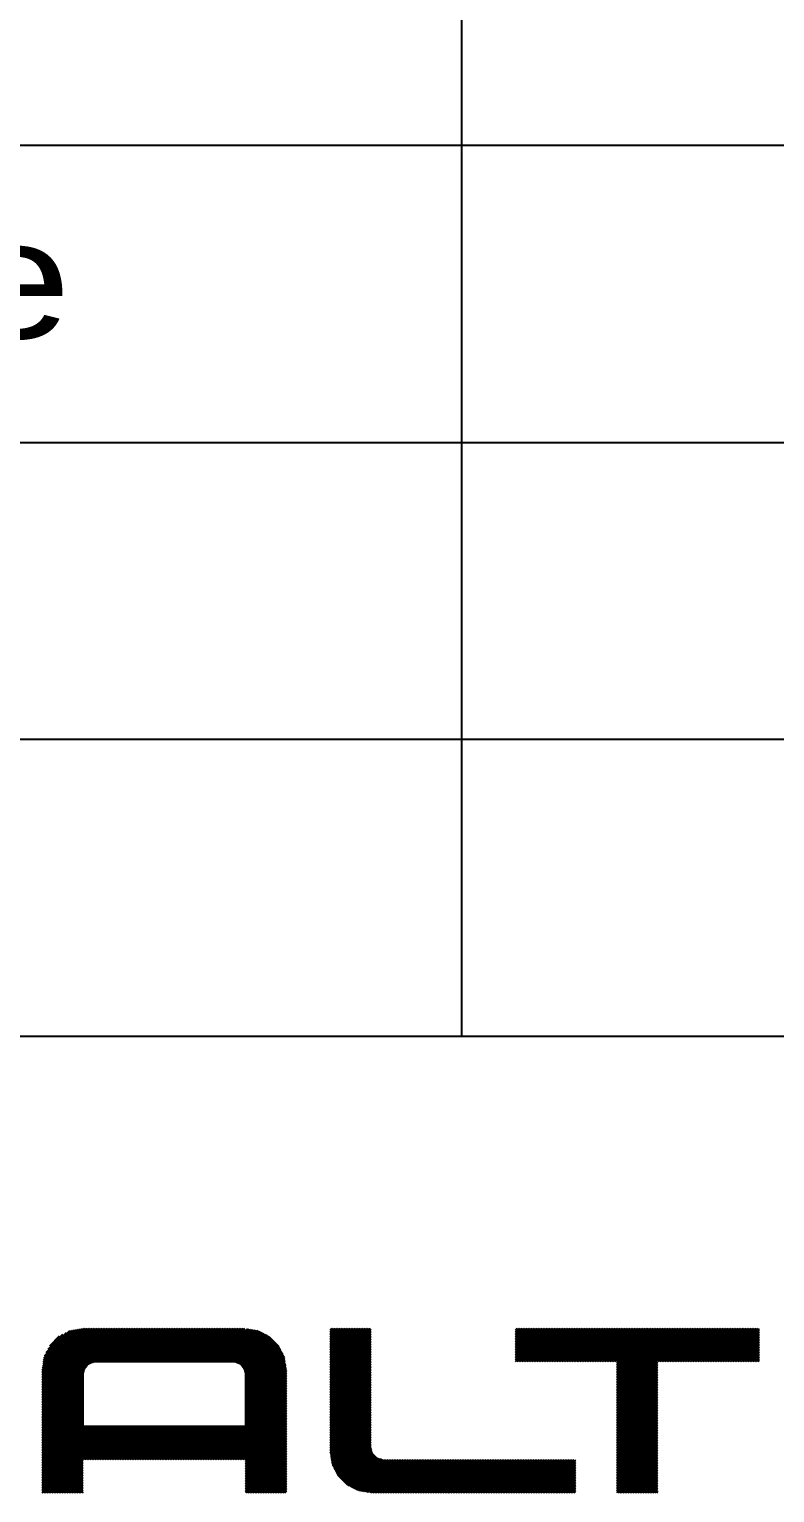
# Model space of a CAD drawing. Header units: millimetres. Extents: x -64 to 12559, y -1885 to 462.
# Drawn here: x 487.72 to 500.28, y -1857.68 to -1833.04 of the extents above; entities that cross this region are included whole.
import ezdxf
from ezdxf.enums import TextEntityAlignment as Align

# ---------------------------------------------------------------- set-up
doc = ezdxf.new("R2010")
doc.units = ezdxf.units.MM
doc.header["$LTSCALE"] = 2
doc.layers.add('FRAME51', color=7, linetype='Continuous')
doc.styles.add('Arial', font='arial.ttf')
doc.styles.add('S07', font='simplex.shx', dxfattribs={"width": 0.7})

# ---------------------------------------------------------------- blocks, each defined once
blk = doc.blocks.new('A$C179A4FDD')
at = {"layer": 'FRAME51', "linetype": 'Continuous'}
for p, q in [((8.107, 4.177), (9.48, 5.548)), ((8.107, 4.205), (9.452, 5.548)), ((8.107, 4.233), (9.424, 5.548)), ((8.107, 4.261), (9.396, 5.548)), ((8.107, 4.289), (9.368, 5.548)), ((8.107, 4.317), (9.34, 5.548)), ((8.107, 4.345), (9.312, 5.548)), ((8.107, 4.373), (9.284, 5.548)), ((8.107, 4.401), (9.256, 5.548)), ((8.107, 4.429), (9.228, 5.548)), ((8.107, 4.457), (9.2, 5.548)), ((8.107, 4.485), (9.172, 5.548)), ((8.107, 4.513), (9.144, 5.548)), ((8.107, 4.541), (9.116, 5.548)), ((8.107, 4.569), (9.088, 5.548)), ((8.107, 4.596), (9.06, 5.548)), ((8.107, 4.624), (9.032, 5.548)), ((8.107, 4.652), (9.004, 5.548)), ((8.107, 4.68), (8.976, 5.548)), ((8.107, 4.708), (8.948, 5.548)), ((8.107, 4.736), (8.92, 5.548)), ((8.107, 4.764), (8.892, 5.548)), ((8.107, 4.792), (8.864, 5.548)), ((8.107, 4.82), (8.836, 5.548)), ((8.107, 4.848), (8.808, 5.548)), ((8.111, 4.88), (8.777, 5.544)), ((8.117, 4.913), (8.743, 5.539)), ((8.122, 4.946), (8.71, 5.534)), ((8.127, 4.98), (8.677, 5.528)), ((8.133, 5.013), (8.643, 5.523)), ((8.138, 5.046), (8.61, 5.518)), ((8.146, 5.083), (8.574, 5.51)), ((8.176, 5.14), (8.516, 5.48)), ((8.206, 5.198), (8.458, 5.45)), ((8.923, 4.964), (9.507, 5.548)), ((8.962, 4.975), (9.535, 5.548)), ((9, 4.985), (9.563, 5.548)), ((9.034, 4.991), (9.591, 5.548)), ((9.062, 4.991), (9.619, 5.548)), ((9.09, 4.991), (9.647, 5.548)), ((9.118, 4.991), (9.675, 5.548)), ((9.146, 4.991), (9.703, 5.548)), ((9.174, 4.991), (9.731, 5.548)), ((9.202, 4.991), (9.759, 5.548)), ((9.23, 4.991), (9.787, 5.548)), ((9.257, 4.991), (9.815, 5.548)), ((9.285, 4.991), (9.843, 5.548)), ((9.313, 4.991), (9.871, 5.548)), ((9.341, 4.991), (9.899, 5.548)), ((9.369, 4.991), (9.927, 5.548)), ((9.397, 4.991), (9.955, 5.548)), ((9.425, 4.991), (9.983, 5.548)), ((9.453, 4.991), (10.011, 5.548)), ((9.481, 4.991), (10.039, 5.548)), ((9.509, 4.991), (10.067, 5.548)), ((9.537, 4.991), (10.095, 5.548)), ((9.565, 4.991), (10.123, 5.548)), ((9.593, 4.991), (10.151, 5.548)), ((9.621, 4.991), (10.179, 5.548)), ((9.649, 4.991), (10.207, 5.548)), ((9.677, 4.991), (10.235, 5.548)), ((9.705, 4.991), (10.263, 5.548)), ((9.733, 4.991), (10.291, 5.548)), ((9.761, 4.991), (10.319, 5.548)), ((9.789, 4.991), (10.347, 5.548)), ((9.817, 4.991), (10.375, 5.548)), ((9.845, 4.991), (10.403, 5.548)), ((9.873, 4.991), (10.431, 5.548)), ((9.901, 4.991), (10.459, 5.548)), ((9.929, 4.991), (10.486, 5.548)), ((9.957, 4.991), (10.514, 5.548)), ((9.985, 4.991), (10.542, 5.548)), ((10.013, 4.991), (10.57, 5.548)), ((10.041, 4.991), (10.598, 5.548)), ((10.069, 4.991), (10.626, 5.548)), ((10.097, 4.991), (10.654, 5.548)), ((10.125, 4.991), (10.682, 5.548)), ((10.153, 4.991), (10.71, 5.548)), ((10.181, 4.991), (10.738, 5.548)), ((10.209, 4.991), (10.766, 5.548)), ((10.237, 4.991), (10.794, 5.548)), ((10.264, 4.991), (10.822, 5.548)), ((10.292, 4.991), (10.85, 5.548)), ((10.32, 4.991), (10.878, 5.548)), ((10.348, 4.991), (10.906, 5.548)), ((10.376, 4.991), (10.934, 5.548)), ((10.404, 4.991), (10.962, 5.548)), ((10.432, 4.991), (10.99, 5.548)), ((10.46, 4.991), (11.018, 5.548)), ((10.488, 4.991), (11.046, 5.548)), ((10.516, 4.991), (11.074, 5.548)), ((10.544, 4.991), (11.102, 5.548)), ((10.572, 4.991), (11.13, 5.548)), ((10.6, 4.991), (11.158, 5.548)), ((10.628, 4.991), (11.186, 5.548)), ((10.656, 4.991), (11.214, 5.548)), ((10.684, 4.991), (11.242, 5.548)), ((10.712, 4.991), (11.27, 5.548)), ((10.74, 4.991), (11.298, 5.548)), ((10.768, 4.991), (11.326, 5.548)), ((10.796, 4.991), (11.354, 5.548)), ((10.824, 4.991), (11.382, 5.548)), ((10.852, 4.991), (11.41, 5.548)), ((10.88, 4.991), (11.438, 5.548)), ((10.908, 4.991), (11.466, 5.548)), ((10.936, 4.991), (11.493, 5.548)), ((10.964, 4.991), (11.521, 5.548)), ((10.992, 4.991), (11.532, 5.53)), ((11.02, 4.991), (11.532, 5.503)), ((11.048, 4.991), (11.532, 5.475)), ((11.076, 4.991), (11.532, 5.447)), ((11.532, 5.503), (11.571, 5.542)), ((11.532, 5.475), (11.595, 5.538)), ((11.532, 5.447), (11.619, 5.534)), ((11.532, 5.419), (11.643, 5.53)), ((11.532, 5.391), (11.668, 5.526)), ((11.532, 5.363), (11.692, 5.522)), ((11.532, 5.335), (11.716, 5.519)), ((11.532, 5.307), (11.74, 5.515)), ((11.532, 5.279), (11.761, 5.508)), ((11.532, 5.251), (11.779, 5.498)), ((11.532, 5.223), (11.798, 5.489)), ((11.532, 5.195), (11.816, 5.479)), ((11.532, 5.167), (11.835, 5.47)), ((11.532, 5.139), (11.853, 5.46)), ((11.532, 5.111), (11.872, 5.451)), ((11.532, 5.083), (11.89, 5.441)), ((11.532, 5.055), (11.909, 5.432)), ((11.532, 5.027), (11.927, 5.422)), ((12.955, 4.876), (13.628, 5.548)), ((12.955, 4.904), (13.6, 5.548)), ((12.955, 4.932), (13.572, 5.548)), ((12.955, 4.96), (13.544, 5.548)), ((12.955, 4.988), (13.516, 5.548)), ((12.955, 5.016), (13.488, 5.548)), ((12.955, 5.044), (13.46, 5.548)), ((12.955, 5.072), (13.432, 5.548)), ((12.955, 5.099), (13.404, 5.548)), ((12.955, 5.127), (13.376, 5.548)), ((12.955, 5.155), (13.348, 5.548)), ((12.955, 5.183), (13.32, 5.548)), ((12.955, 5.211), (13.292, 5.548)), ((12.955, 5.239), (13.264, 5.548)), ((12.955, 5.267), (13.236, 5.548)), ((12.955, 5.295), (13.208, 5.548)), ((12.955, 5.323), (13.181, 5.548)), ((12.955, 5.351), (13.153, 5.548)), ((12.955, 5.379), (13.125, 5.548)), ((12.955, 5.407), (13.097, 5.548)), ((12.955, 5.435), (13.069, 5.548)), ((12.955, 5.463), (13.041, 5.548)), ((12.955, 5.491), (13.013, 5.548)), ((12.955, 5.519), (12.985, 5.548)), ((12.955, 4.848), (13.647, 5.539)), ((12.955, 4.82), (13.647, 5.511)), ((12.955, 4.792), (13.647, 5.483)), ((12.955, 4.764), (13.647, 5.455)), ((12.955, 4.736), (13.647, 5.427)), ((16.075, 5.016), (16.608, 5.548)), ((16.075, 5.044), (16.58, 5.548)), ((16.075, 5.072), (16.552, 5.548)), ((16.075, 5.099), (16.524, 5.548)), ((16.075, 5.127), (16.496, 5.548)), ((16.075, 5.155), (16.468, 5.548)), ((16.075, 5.183), (16.44, 5.548)), ((16.075, 5.211), (16.412, 5.548)), ((16.075, 5.239), (16.384, 5.548)), ((16.075, 5.267), (16.356, 5.548)), ((16.075, 5.295), (16.328, 5.548)), ((16.075, 5.323), (16.3, 5.548)), ((16.075, 5.351), (16.272, 5.548)), ((16.075, 5.379), (16.244, 5.548)), ((16.075, 5.407), (16.216, 5.548)), ((16.075, 5.435), (16.188, 5.548)), ((16.075, 5.463), (16.16, 5.548)), ((16.075, 5.491), (16.132, 5.548)), ((16.075, 5.519), (16.104, 5.548)), ((16.078, 4.991), (16.635, 5.548)), ((16.106, 4.991), (16.663, 5.548)), ((16.134, 4.991), (16.691, 5.548)), ((16.162, 4.991), (16.719, 5.548)), ((16.19, 4.991), (16.747, 5.548)), ((16.218, 4.991), (16.775, 5.548)), ((16.246, 4.991), (16.803, 5.548)), ((16.274, 4.991), (16.831, 5.548)), ((16.302, 4.991), (16.859, 5.548)), ((16.33, 4.991), (16.887, 5.548)), ((16.358, 4.991), (16.915, 5.548)), ((16.386, 4.991), (16.943, 5.548)), ((16.413, 4.991), (16.971, 5.548)), ((16.441, 4.991), (16.999, 5.548)), ((16.469, 4.991), (17.027, 5.548)), ((16.497, 4.991), (17.055, 5.548)), ((16.525, 4.991), (17.083, 5.548)), ((16.553, 4.991), (17.111, 5.548)), ((16.581, 4.991), (17.139, 5.548)), ((16.609, 4.991), (17.167, 5.548)), ((16.637, 4.991), (17.195, 5.548)), ((16.665, 4.991), (17.223, 5.548)), ((16.693, 4.991), (17.251, 5.548)), ((16.721, 4.991), (17.279, 5.548)), ((16.749, 4.991), (17.307, 5.548)), ((16.777, 4.991), (17.335, 5.548)), ((16.805, 4.991), (17.363, 5.548)), ((16.833, 4.991), (17.391, 5.548)), ((16.861, 4.991), (17.419, 5.548)), ((16.889, 4.991), (17.447, 5.548)), ((16.917, 4.991), (17.475, 5.548)), ((16.945, 4.991), (17.503, 5.548)), ((16.973, 4.991), (17.531, 5.548)), ((17.001, 4.991), (17.559, 5.548)), ((17.029, 4.991), (17.587, 5.548)), ((17.057, 4.991), (17.615, 5.548)), ((17.085, 4.991), (17.642, 5.548)), ((17.113, 4.991), (17.67, 5.548)), ((17.141, 4.991), (17.698, 5.548)), ((17.169, 4.991), (17.726, 5.548)), ((17.197, 4.991), (17.754, 5.548)), ((17.225, 4.991), (17.782, 5.548)), ((17.253, 4.991), (17.81, 5.548)), ((17.281, 4.991), (17.838, 5.548)), ((17.309, 4.991), (17.866, 5.548)), ((17.337, 4.991), (17.894, 5.548)), ((17.365, 4.991), (17.922, 5.548)), ((17.392, 4.991), (17.95, 5.548)), ((17.42, 4.991), (17.978, 5.548)), ((17.448, 4.991), (18.006, 5.548)), ((17.476, 4.991), (18.034, 5.548)), ((17.504, 4.991), (18.062, 5.548)), ((17.532, 4.991), (18.09, 5.548)), ((17.56, 4.991), (18.118, 5.548)), ((17.588, 4.991), (18.146, 5.548)), ((17.616, 4.991), (18.174, 5.548)), ((17.644, 4.991), (18.202, 5.548)), ((17.672, 4.991), (18.23, 5.548)), ((17.7, 4.991), (18.258, 5.548)), ((17.728, 4.991), (18.286, 5.548)), ((17.756, 4.991), (18.314, 5.548)), ((17.783, 4.319), (19.013, 5.548)), ((17.783, 4.347), (18.985, 5.548)), ((17.783, 4.375), (18.957, 5.548)), ((17.783, 4.403), (18.929, 5.548)), ((17.783, 4.431), (18.901, 5.548)), ((17.783, 4.459), (18.873, 5.548)), ((17.783, 4.487), (18.845, 5.548)), ((17.783, 4.514), (18.817, 5.548)), ((17.783, 4.542), (18.789, 5.548)), ((17.783, 4.57), (18.761, 5.548)), ((17.783, 4.598), (18.733, 5.548)), ((17.783, 4.626), (18.705, 5.548)), ((17.783, 4.654), (18.677, 5.548)), ((17.783, 4.682), (18.649, 5.548)), ((17.783, 4.71), (18.621, 5.548)), ((17.783, 4.738), (18.594, 5.548)), ((17.783, 4.766), (18.566, 5.548)), ((17.783, 4.794), (18.538, 5.548)), ((17.783, 4.822), (18.51, 5.548)), ((17.783, 4.85), (18.482, 5.548)), ((17.783, 4.878), (18.454, 5.548)), ((17.783, 4.906), (18.426, 5.548)), ((17.783, 4.934), (18.398, 5.548)), ((17.783, 4.962), (18.37, 5.548)), ((17.783, 4.99), (18.342, 5.548)), ((18.483, 4.991), (19.041, 5.548)), ((18.511, 4.991), (19.069, 5.548)), ((18.539, 4.991), (19.097, 5.548)), ((18.567, 4.991), (19.125, 5.548)), ((18.595, 4.991), (19.153, 5.548)), ((18.623, 4.991), (19.181, 5.548)), ((18.651, 4.991), (19.209, 5.548)), ((18.679, 4.991), (19.237, 5.548)), ((18.707, 4.991), (19.265, 5.548)), ((18.735, 4.991), (19.293, 5.548)), ((18.763, 4.991), (19.321, 5.548)), ((18.791, 4.991), (19.349, 5.548)), ((18.819, 4.991), (19.377, 5.548)), ((18.847, 4.991), (19.405, 5.548)), ((18.875, 4.991), (19.433, 5.548)), ((18.903, 4.991), (19.461, 5.548)), ((18.931, 4.991), (19.489, 5.548)), ((18.959, 4.991), (19.517, 5.548)), ((18.987, 4.991), (19.545, 5.548)), ((19.015, 4.991), (19.573, 5.548)), ((19.043, 4.991), (19.601, 5.548)), ((19.071, 4.991), (19.628, 5.548)), ((19.099, 4.991), (19.656, 5.548)), ((19.127, 4.991), (19.684, 5.548)), ((19.155, 4.991), (19.712, 5.548)), ((19.183, 4.991), (19.74, 5.548)), ((19.211, 4.991), (19.768, 5.548)), ((19.239, 4.991), (19.796, 5.548)), ((19.267, 4.991), (19.824, 5.548)), ((19.295, 4.991), (19.852, 5.548)), ((19.323, 4.991), (19.88, 5.548)), ((19.351, 4.991), (19.908, 5.548)), ((19.379, 4.991), (19.936, 5.548)), ((19.406, 4.991), (19.964, 5.548)), ((19.434, 4.991), (19.992, 5.548)), ((19.462, 4.991), (20.02, 5.548)), ((19.49, 4.991), (20.048, 5.548)), ((19.518, 4.991), (20.076, 5.548)), ((19.546, 4.991), (20.104, 5.548)), ((19.574, 4.991), (20.132, 5.548)), ((19.602, 4.991), (20.16, 5.548)), ((19.63, 4.991), (20.184, 5.544)), ((19.658, 4.991), (20.184, 5.516)), ((19.686, 4.991), (20.184, 5.488)), ((19.714, 4.991), (20.184, 5.46)), ((19.742, 4.991), (20.184, 5.433)), ((8.235, 5.255), (8.4, 5.42)), ((11.104, 4.991), (11.532, 5.419)), ((11.132, 4.991), (11.532, 5.391)), ((11.16, 4.991), (11.532, 5.363)), ((11.188, 4.991), (11.532, 5.335)), ((11.216, 4.991), (11.532, 5.307)), ((11.244, 4.991), (11.532, 5.279)), ((11.271, 4.991), (11.532, 5.251)), ((11.299, 4.991), (11.532, 5.223)), ((11.324, 4.987), (11.532, 5.195)), ((11.532, 5), (11.945, 5.412)), ((11.532, 4.972), (11.959, 5.398)), ((11.532, 4.944), (11.973, 5.384)), ((11.532, 4.916), (11.987, 5.37)), ((11.532, 4.888), (12.001, 5.356)), ((11.532, 4.86), (12.015, 5.342)), ((11.532, 4.832), (12.029, 5.328)), ((11.532, 4.804), (12.043, 5.314)), ((11.532, 4.776), (12.057, 5.3)), ((11.532, 4.748), (12.071, 5.286)), ((11.532, 4.72), (12.085, 5.272)), ((11.532, 4.692), (12.096, 5.256)), ((11.532, 4.664), (12.106, 5.238)), ((11.532, 4.636), (12.115, 5.219)), ((11.532, 4.608), (12.125, 5.201)), ((11.532, 4.58), (12.134, 5.182)), ((12.955, 4.708), (13.647, 5.4)), ((12.955, 4.68), (13.647, 5.372)), ((12.955, 4.652), (13.647, 5.344)), ((12.955, 4.624), (13.647, 5.316)), ((12.955, 4.596), (13.647, 5.288)), ((12.955, 4.569), (13.647, 5.26)), ((12.955, 4.541), (13.647, 5.232)), ((12.955, 4.513), (13.647, 5.204)), ((12.955, 4.485), (13.647, 5.176)), ((19.77, 4.991), (20.184, 5.405)), ((19.798, 4.991), (20.184, 5.377)), ((19.826, 4.991), (20.184, 5.349)), ((19.854, 4.991), (20.184, 5.321)), ((19.882, 4.991), (20.184, 5.293)), ((19.91, 4.991), (20.184, 5.265)), ((19.938, 4.991), (20.184, 5.237)), ((19.966, 4.991), (20.184, 5.209)), ((19.994, 4.991), (20.184, 5.181)), ((11.346, 4.981), (11.532, 5.167)), ((11.368, 4.975), (11.532, 5.139)), ((11.39, 4.969), (11.532, 5.111)), ((11.412, 4.963), (11.532, 5.083)), ((11.43, 4.953), (11.532, 5.055)), ((11.444, 4.939), (11.532, 5.027)), ((11.458, 4.925), (11.532, 5)), ((11.471, 4.911), (11.532, 4.972)), ((11.485, 4.897), (11.532, 4.944)), ((11.532, 4.552), (12.144, 5.164)), ((11.532, 4.524), (12.154, 5.146)), ((11.532, 4.497), (12.163, 5.127)), ((11.532, 4.469), (12.173, 5.109)), ((11.532, 4.441), (12.182, 5.09)), ((11.532, 4.413), (12.191, 5.071)), ((11.532, 4.385), (12.195, 5.047)), ((11.532, 4.357), (12.198, 5.023)), ((11.532, 4.329), (12.202, 4.999)), ((11.532, 4.301), (12.206, 4.975)), ((11.532, 4.273), (12.21, 4.95)), ((12.955, 4.457), (13.647, 5.148)), ((12.955, 4.429), (13.647, 5.12)), ((12.955, 4.401), (13.647, 5.092)), ((12.955, 4.373), (13.647, 5.064)), ((12.955, 4.345), (13.647, 5.036)), ((12.955, 4.317), (13.647, 5.008)), ((12.955, 4.289), (13.647, 4.98)), ((12.955, 4.261), (13.647, 4.952)), ((17.783, 4.291), (18.476, 4.984)), ((17.783, 4.263), (18.476, 4.956)), ((17.783, 4.235), (18.476, 4.928)), ((20.022, 4.991), (20.184, 5.153)), ((20.05, 4.991), (20.184, 5.125)), ((20.078, 4.991), (20.184, 5.097)), ((20.106, 4.991), (20.184, 5.069)), ((20.134, 4.991), (20.184, 5.041)), ((20.162, 4.991), (20.184, 5.013)), ((8.107, 4.149), (8.826, 4.867)), ((8.107, 4.121), (8.816, 4.829)), ((8.107, 4.093), (8.806, 4.791)), ((8.107, 4.066), (8.799, 4.757)), ((8.107, 4.038), (8.799, 4.729)), ((8.107, 4.01), (8.799, 4.701)), ((11.499, 4.883), (11.532, 4.916)), ((11.507, 4.863), (11.532, 4.888)), ((11.513, 4.84), (11.532, 4.86)), ((11.532, 4.245), (12.214, 4.926)), ((11.532, 4.217), (12.218, 4.902)), ((11.532, 4.189), (12.222, 4.878)), ((11.532, 4.161), (12.225, 4.854)), ((11.532, 4.133), (12.225, 4.826)), ((11.532, 4.105), (12.225, 4.798)), ((11.532, 4.077), (12.225, 4.77)), ((11.532, 4.049), (12.225, 4.742)), ((11.532, 4.022), (12.225, 4.714)), ((11.532, 3.994), (12.225, 4.686)), ((12.955, 4.233), (13.647, 4.924)), ((12.955, 4.205), (13.647, 4.897)), ((12.955, 4.177), (13.647, 4.869)), ((12.955, 4.149), (13.647, 4.841)), ((12.955, 4.121), (13.647, 4.813)), ((12.955, 4.093), (13.647, 4.785)), ((12.955, 4.066), (13.647, 4.757)), ((12.955, 4.038), (13.647, 4.729)), ((12.955, 4.01), (13.647, 4.701)), ((17.783, 4.207), (18.476, 4.9)), ((17.783, 4.179), (18.476, 4.872)), ((17.783, 4.151), (18.476, 4.844)), ((17.783, 4.123), (18.476, 4.816)), ((17.783, 4.095), (18.476, 4.788)), ((17.783, 4.067), (18.476, 4.76)), ((17.783, 4.039), (18.476, 4.732)), ((17.783, 4.012), (18.476, 4.704)), ((8.107, 3.982), (8.799, 4.673)), ((8.107, 3.954), (8.799, 4.645)), ((8.107, 3.926), (8.799, 4.617)), ((8.107, 3.898), (8.799, 4.589)), ((8.107, 3.87), (8.799, 4.561)), ((8.107, 3.842), (8.799, 4.533)), ((8.107, 3.814), (8.799, 4.505)), ((8.107, 3.786), (8.799, 4.477)), ((8.107, 3.758), (8.799, 4.449)), ((10.987, 3.337), (12.225, 4.574)), ((11.015, 3.337), (12.225, 4.546)), ((11.043, 3.337), (12.225, 4.519)), ((11.071, 3.337), (12.225, 4.491)), ((11.099, 3.337), (12.225, 4.463)), ((11.532, 3.966), (12.225, 4.658)), ((11.532, 3.938), (12.225, 4.63)), ((11.532, 3.91), (12.225, 4.602)), ((12.955, 3.982), (13.647, 4.673)), ((12.955, 3.954), (13.647, 4.645)), ((12.955, 3.926), (13.647, 4.617)), ((12.955, 3.898), (13.647, 4.589)), ((12.955, 3.87), (13.647, 4.561)), ((12.955, 3.842), (13.647, 4.533)), ((12.955, 3.814), (13.647, 4.505)), ((12.955, 3.786), (13.647, 4.477)), ((12.955, 3.758), (13.647, 4.449)), ((17.783, 3.984), (18.476, 4.676)), ((17.783, 3.956), (18.476, 4.648)), ((17.783, 3.928), (18.476, 4.62)), ((17.783, 3.9), (18.476, 4.592)), ((17.783, 3.872), (18.476, 4.564)), ((17.783, 3.844), (18.476, 4.536)), ((17.783, 3.816), (18.476, 4.509)), ((17.783, 3.788), (18.476, 4.481)), ((17.783, 3.76), (18.476, 4.453)), ((8.107, 3.73), (8.799, 4.422)), ((8.107, 3.702), (8.799, 4.394)), ((8.107, 3.674), (8.799, 4.366)), ((8.107, 3.646), (8.799, 4.338)), ((8.107, 3.618), (8.799, 4.31)), ((8.107, 3.591), (8.799, 4.282)), ((8.107, 3.563), (8.799, 4.254)), ((8.107, 3.535), (8.799, 4.226)), ((8.107, 3.507), (8.799, 4.198)), ((11.127, 3.337), (12.225, 4.435)), ((11.155, 3.337), (12.225, 4.407)), ((11.183, 3.337), (12.225, 4.379)), ((11.211, 3.337), (12.225, 4.351)), ((11.239, 3.337), (12.225, 4.323)), ((11.267, 3.337), (12.225, 4.295)), ((11.295, 3.337), (12.225, 4.267)), ((11.322, 3.337), (12.225, 4.239)), ((11.35, 3.337), (12.225, 4.211)), ((12.955, 3.73), (13.647, 4.422)), ((12.955, 3.702), (13.647, 4.394)), ((12.955, 3.674), (13.647, 4.366)), ((12.955, 3.646), (13.647, 4.338)), ((12.955, 3.618), (13.647, 4.31)), ((12.955, 3.591), (13.647, 4.282)), ((12.955, 3.563), (13.647, 4.254)), ((12.955, 3.535), (13.647, 4.226)), ((12.955, 3.507), (13.647, 4.198)), ((17.783, 3.732), (18.476, 4.425)), ((17.783, 3.704), (18.476, 4.397)), ((17.783, 3.676), (18.476, 4.369)), ((17.783, 3.648), (18.476, 4.341)), ((17.783, 3.62), (18.476, 4.313)), ((17.783, 3.592), (18.476, 4.285)), ((17.783, 3.564), (18.476, 4.257)), ((17.783, 3.536), (18.476, 4.229)), ((17.783, 3.509), (18.476, 4.201)), ((8.107, 3.479), (8.799, 4.17)), ((8.107, 3.451), (8.799, 4.142)), ((8.107, 3.423), (8.799, 4.114)), ((8.107, 3.395), (8.799, 4.086)), ((8.107, 3.367), (8.799, 4.058)), ((8.107, 3.339), (8.799, 4.03)), ((8.107, 3.311), (8.799, 4.002)), ((8.107, 3.283), (8.799, 3.974)), ((8.107, 3.255), (8.799, 3.946)), ((11.378, 3.337), (12.225, 4.183)), ((11.406, 3.337), (12.225, 4.155)), ((11.434, 3.337), (12.225, 4.127)), ((11.462, 3.337), (12.225, 4.099)), ((11.49, 3.337), (12.225, 4.071)), ((11.518, 3.337), (12.225, 4.043)), ((11.532, 3.323), (12.225, 4.016)), ((11.532, 3.295), (12.225, 3.988)), ((11.532, 3.267), (12.225, 3.96)), ((12.955, 3.479), (13.647, 4.17)), ((12.958, 3.454), (13.647, 4.142)), ((12.962, 3.43), (13.647, 4.114)), ((12.966, 3.406), (13.647, 4.086)), ((12.97, 3.381), (13.647, 4.058)), ((12.974, 3.357), (13.647, 4.03)), ((12.977, 3.333), (13.647, 4.002)), ((12.981, 3.309), (13.647, 3.974)), ((12.985, 3.285), (13.647, 3.946)), ((17.783, 3.481), (18.476, 4.173)), ((17.783, 3.453), (18.476, 4.145)), ((17.783, 3.425), (18.476, 4.117)), ((17.783, 3.397), (18.476, 4.089)), ((17.783, 3.369), (18.476, 4.061)), ((17.783, 3.341), (18.476, 4.033)), ((17.783, 3.313), (18.476, 4.006)), ((17.783, 3.285), (18.476, 3.978)), ((17.783, 3.257), (18.476, 3.95)), ((8.107, 3.227), (8.799, 3.919)), ((8.107, 2.78), (9.223, 3.894)), ((8.107, 2.808), (9.195, 3.894)), ((8.107, 2.836), (9.167, 3.894)), ((8.107, 2.864), (9.139, 3.894)), ((8.107, 2.892), (9.111, 3.894)), ((8.107, 2.92), (9.083, 3.894)), ((8.107, 2.948), (9.055, 3.894)), ((8.107, 2.976), (9.027, 3.894)), ((8.107, 3.004), (8.999, 3.894)), ((8.107, 3.032), (8.971, 3.894)), ((8.107, 3.06), (8.943, 3.894)), ((8.107, 3.088), (8.915, 3.894)), ((8.107, 3.115), (8.887, 3.894)), ((8.107, 3.143), (8.859, 3.894)), ((8.107, 3.171), (8.831, 3.894)), ((8.107, 3.199), (8.803, 3.894)), ((8.135, 2.78), (9.251, 3.894)), ((8.163, 2.78), (9.279, 3.894)), ((8.191, 2.78), (9.307, 3.894)), ((8.219, 2.78), (9.335, 3.894)), ((8.805, 3.337), (9.363, 3.894)), ((8.833, 3.337), (9.391, 3.894)), ((8.861, 3.337), (9.419, 3.894)), ((8.889, 3.337), (9.447, 3.894)), ((8.917, 3.337), (9.475, 3.894)), ((8.945, 3.337), (9.503, 3.894)), ((8.973, 3.337), (9.53, 3.894)), ((9.001, 3.337), (9.558, 3.894)), ((9.029, 3.337), (9.586, 3.894)), ((9.057, 3.337), (9.614, 3.894)), ((9.085, 3.337), (9.642, 3.894)), ((9.113, 3.337), (9.67, 3.894)), ((9.141, 3.337), (9.698, 3.894)), ((9.169, 3.337), (9.726, 3.894)), ((9.197, 3.337), (9.754, 3.894)), ((9.225, 3.337), (9.782, 3.894)), ((9.253, 3.337), (9.81, 3.894)), ((9.281, 3.337), (9.838, 3.894)), ((9.308, 3.337), (9.866, 3.894)), ((9.336, 3.337), (9.894, 3.894)), ((9.364, 3.337), (9.922, 3.894)), ((9.392, 3.337), (9.95, 3.894)), ((9.42, 3.337), (9.978, 3.894)), ((9.448, 3.337), (10.006, 3.894)), ((9.476, 3.337), (10.034, 3.894)), ((9.504, 3.337), (10.062, 3.894)), ((9.532, 3.337), (10.09, 3.894)), ((9.56, 3.337), (10.118, 3.894)), ((9.588, 3.337), (10.146, 3.894)), ((9.616, 3.337), (10.174, 3.894)), ((9.644, 3.337), (10.202, 3.894)), ((9.672, 3.337), (10.23, 3.894)), ((9.7, 3.337), (10.258, 3.894)), ((9.728, 3.337), (10.286, 3.894)), ((9.756, 3.337), (10.314, 3.894)), ((9.784, 3.337), (10.342, 3.894)), ((9.812, 3.337), (10.37, 3.894)), ((9.84, 3.337), (10.398, 3.894)), ((9.868, 3.337), (10.426, 3.894)), ((9.896, 3.337), (10.454, 3.894)), ((9.924, 3.337), (10.482, 3.894)), ((9.952, 3.337), (10.51, 3.894)), ((9.98, 3.337), (10.537, 3.894)), ((10.008, 3.337), (10.565, 3.894)), ((10.036, 3.337), (10.593, 3.894)), ((10.064, 3.337), (10.621, 3.894)), ((10.092, 3.337), (10.649, 3.894)), ((10.12, 3.337), (10.677, 3.894)), ((10.148, 3.337), (10.705, 3.894)), ((10.176, 3.337), (10.733, 3.894)), ((10.204, 3.337), (10.761, 3.894)), ((10.232, 3.337), (10.789, 3.894)), ((10.26, 3.337), (10.817, 3.894)), ((10.288, 3.337), (10.845, 3.894)), ((10.315, 3.337), (10.873, 3.894)), ((10.343, 3.337), (10.901, 3.894)), ((10.371, 3.337), (10.929, 3.894)), ((10.399, 3.337), (10.957, 3.894)), ((10.427, 3.337), (10.985, 3.894)), ((10.455, 3.337), (11.013, 3.894)), ((10.483, 3.337), (11.041, 3.894)), ((10.511, 3.337), (11.069, 3.894)), ((10.539, 3.337), (11.097, 3.894)), ((10.567, 3.337), (11.125, 3.894)), ((10.595, 3.337), (11.153, 3.894)), ((10.623, 3.337), (11.181, 3.894)), ((10.651, 3.337), (11.209, 3.894)), ((10.679, 3.337), (11.237, 3.894)), ((10.707, 3.337), (11.265, 3.894)), ((10.735, 3.337), (11.293, 3.894)), ((10.763, 3.337), (11.321, 3.894)), ((10.791, 3.337), (11.349, 3.894)), ((10.819, 3.337), (11.377, 3.894)), ((10.847, 3.337), (11.405, 3.894)), ((10.875, 3.337), (11.433, 3.894)), ((10.903, 3.337), (11.461, 3.894)), ((10.931, 3.337), (11.489, 3.894)), ((10.959, 3.337), (11.517, 3.894)), ((11.532, 3.239), (12.225, 3.932)), ((11.532, 3.211), (12.225, 3.904)), ((11.532, 3.183), (12.225, 3.876)), ((11.532, 3.155), (12.225, 3.848)), ((11.532, 3.127), (12.225, 3.82)), ((11.532, 3.099), (12.225, 3.792)), ((11.532, 3.071), (12.225, 3.764)), ((11.532, 3.043), (12.225, 3.736)), ((11.532, 3.016), (12.225, 3.708)), ((12.989, 3.261), (13.647, 3.919)), ((12.997, 3.241), (13.647, 3.891)), ((13.006, 3.222), (13.647, 3.863)), ((13.016, 3.204), (13.647, 3.835)), ((13.025, 3.185), (13.647, 3.807)), ((13.035, 3.167), (13.647, 3.779)), ((13.044, 3.148), (13.647, 3.751)), ((13.054, 3.13), (13.647, 3.723)), ((17.783, 3.229), (18.476, 3.922)), ((17.783, 3.201), (18.476, 3.894)), ((17.783, 3.173), (18.476, 3.866)), ((17.783, 3.145), (18.476, 3.838)), ((17.783, 3.117), (18.476, 3.81)), ((17.783, 3.089), (18.476, 3.782)), ((17.783, 3.061), (18.476, 3.754)), ((17.783, 3.033), (18.476, 3.726)), ((17.783, 3.006), (18.476, 3.698)), ((11.532, 2.988), (12.225, 3.68)), ((11.532, 2.96), (12.225, 3.652)), ((11.532, 2.932), (12.225, 3.624)), ((11.532, 2.904), (12.225, 3.596)), ((11.532, 2.876), (12.225, 3.568)), ((11.532, 2.848), (12.225, 3.54)), ((11.532, 2.82), (12.225, 3.513)), ((11.532, 2.792), (12.225, 3.485)), ((11.548, 2.78), (12.225, 3.457)), ((13.063, 3.111), (13.647, 3.695)), ((13.073, 3.093), (13.647, 3.667)), ((13.082, 3.074), (13.647, 3.639)), ((13.093, 3.058), (13.647, 3.611)), ((13.107, 3.044), (13.647, 3.583)), ((13.121, 3.03), (13.648, 3.556)), ((13.135, 3.016), (13.654, 3.534)), ((13.149, 3.002), (13.66, 3.512)), ((13.163, 2.988), (13.666, 3.49)), ((13.177, 2.974), (13.672, 3.468)), ((17.783, 2.978), (18.476, 3.67)), ((17.783, 2.95), (18.476, 3.642)), ((17.783, 2.922), (18.476, 3.614)), ((17.783, 2.894), (18.476, 3.586)), ((17.783, 2.866), (18.476, 3.558)), ((17.783, 2.838), (18.476, 3.53)), ((17.783, 2.81), (18.476, 3.503)), ((17.783, 2.782), (18.476, 3.475)), ((8.247, 2.78), (8.799, 3.332)), ((8.275, 2.78), (8.799, 3.304)), ((8.303, 2.78), (8.799, 3.276)), ((8.331, 2.78), (8.799, 3.248)), ((8.359, 2.78), (8.799, 3.22)), ((11.576, 2.78), (12.225, 3.429)), ((11.604, 2.78), (12.225, 3.401)), ((11.632, 2.78), (12.225, 3.373)), ((11.66, 2.78), (12.225, 3.345)), ((11.688, 2.78), (12.225, 3.317)), ((11.716, 2.78), (12.225, 3.289)), ((11.744, 2.78), (12.225, 3.261)), ((11.772, 2.78), (12.225, 3.233)), ((11.8, 2.78), (12.225, 3.205)), ((13.191, 2.96), (13.679, 3.447)), ((13.205, 2.946), (13.693, 3.433)), ((13.219, 2.932), (13.707, 3.419)), ((13.233, 2.918), (13.721, 3.405)), ((13.25, 2.907), (13.735, 3.391)), ((13.268, 2.897), (13.749, 3.377)), ((13.287, 2.888), (13.765, 3.366)), ((13.305, 2.878), (13.787, 3.36)), ((13.324, 2.869), (13.809, 3.354)), ((13.342, 2.859), (13.831, 3.348)), ((13.361, 2.85), (13.853, 3.342)), ((13.379, 2.84), (13.877, 3.337)), ((13.398, 2.831), (13.905, 3.337)), ((13.416, 2.821), (13.933, 3.337)), ((13.437, 2.814), (13.961, 3.337)), ((13.461, 2.81), (13.989, 3.337)), ((13.485, 2.806), (14.016, 3.337)), ((13.509, 2.802), (14.044, 3.337)), ((13.533, 2.798), (14.072, 3.337)), ((13.557, 2.795), (14.1, 3.337)), ((13.581, 2.791), (14.128, 3.337)), ((13.605, 2.787), (14.156, 3.337)), ((13.63, 2.783), (14.184, 3.337)), ((13.655, 2.78), (14.212, 3.337)), ((13.683, 2.78), (14.24, 3.337)), ((13.711, 2.78), (14.268, 3.337)), ((13.739, 2.78), (14.296, 3.337)), ((13.767, 2.78), (14.324, 3.337)), ((13.794, 2.78), (14.352, 3.337)), ((13.822, 2.78), (14.38, 3.337)), ((13.85, 2.78), (14.408, 3.337)), ((13.878, 2.78), (14.436, 3.337)), ((13.906, 2.78), (14.464, 3.337)), ((13.934, 2.78), (14.492, 3.337)), ((13.962, 2.78), (14.52, 3.337)), ((13.99, 2.78), (14.548, 3.337)), ((14.018, 2.78), (14.576, 3.337)), ((14.046, 2.78), (14.604, 3.337)), ((14.074, 2.78), (14.632, 3.337)), ((14.102, 2.78), (14.66, 3.337)), ((14.13, 2.78), (14.688, 3.337)), ((14.158, 2.78), (14.716, 3.337)), ((14.186, 2.78), (14.744, 3.337)), ((14.214, 2.78), (14.772, 3.337)), ((14.242, 2.78), (14.8, 3.337)), ((14.27, 2.78), (14.828, 3.337)), ((14.298, 2.78), (14.856, 3.337)), ((14.326, 2.78), (14.884, 3.337)), ((14.354, 2.78), (14.912, 3.337)), ((14.382, 2.78), (14.94, 3.337)), ((14.41, 2.78), (14.968, 3.337)), ((14.438, 2.78), (14.996, 3.337)), ((14.466, 2.78), (15.023, 3.337)), ((14.494, 2.78), (15.051, 3.337)), ((14.522, 2.78), (15.079, 3.337)), ((14.55, 2.78), (15.107, 3.337)), ((14.578, 2.78), (15.135, 3.337)), ((14.606, 2.78), (15.163, 3.337)), ((14.634, 2.78), (15.191, 3.337)), ((14.662, 2.78), (15.219, 3.337)), ((14.69, 2.78), (15.247, 3.337)), ((14.718, 2.78), (15.275, 3.337)), ((14.746, 2.78), (15.303, 3.337)), ((14.773, 2.78), (15.331, 3.337)), ((14.801, 2.78), (15.359, 3.337)), ((14.829, 2.78), (15.387, 3.337)), ((14.857, 2.78), (15.415, 3.337)), ((14.885, 2.78), (15.443, 3.337)), ((14.913, 2.78), (15.471, 3.337)), ((14.941, 2.78), (15.499, 3.337)), ((14.969, 2.78), (15.527, 3.337)), ((14.997, 2.78), (15.555, 3.337)), ((15.025, 2.78), (15.583, 3.337)), ((15.053, 2.78), (15.611, 3.337)), ((15.081, 2.78), (15.639, 3.337)), ((15.109, 2.78), (15.667, 3.337)), ((15.137, 2.78), (15.695, 3.337)), ((15.165, 2.78), (15.723, 3.337)), ((15.193, 2.78), (15.751, 3.337)), ((15.221, 2.78), (15.779, 3.337)), ((15.249, 2.78), (15.807, 3.337)), ((15.277, 2.78), (15.835, 3.337)), ((15.305, 2.78), (15.863, 3.337)), ((15.333, 2.78), (15.891, 3.337)), ((15.361, 2.78), (15.919, 3.337)), ((15.389, 2.78), (15.947, 3.337)), ((15.417, 2.78), (15.975, 3.337)), ((15.445, 2.78), (16.003, 3.337)), ((15.473, 2.78), (16.03, 3.337)), ((15.501, 2.78), (16.058, 3.337)), ((15.529, 2.78), (16.086, 3.337)), ((15.557, 2.78), (16.114, 3.337)), ((15.585, 2.78), (16.142, 3.337)), ((15.613, 2.78), (16.17, 3.337)), ((15.641, 2.78), (16.198, 3.337)), ((15.669, 2.78), (16.226, 3.337)), ((15.697, 2.78), (16.254, 3.337)), ((15.725, 2.78), (16.282, 3.337)), ((15.753, 2.78), (16.31, 3.337)), ((15.78, 2.78), (16.338, 3.337)), ((15.808, 2.78), (16.366, 3.337)), ((15.836, 2.78), (16.394, 3.337)), ((15.864, 2.78), (16.422, 3.337)), ((15.892, 2.78), (16.45, 3.337)), ((15.92, 2.78), (16.478, 3.337)), ((15.948, 2.78), (16.506, 3.337)), ((15.976, 2.78), (16.534, 3.337)), ((16.004, 2.78), (16.562, 3.337)), ((16.032, 2.78), (16.59, 3.337)), ((16.06, 2.78), (16.618, 3.337)), ((16.088, 2.78), (16.646, 3.337)), ((16.116, 2.78), (16.674, 3.337)), ((16.144, 2.78), (16.702, 3.337)), ((16.172, 2.78), (16.73, 3.337)), ((16.2, 2.78), (16.758, 3.337)), ((16.228, 2.78), (16.786, 3.337)), ((16.256, 2.78), (16.814, 3.337)), ((16.284, 2.78), (16.842, 3.337)), ((16.312, 2.78), (16.87, 3.337)), ((16.34, 2.78), (16.898, 3.337)), ((16.368, 2.78), (16.926, 3.337)), ((16.396, 2.78), (16.954, 3.337)), ((16.424, 2.78), (16.982, 3.337)), ((16.452, 2.78), (17.009, 3.337)), ((16.48, 2.78), (17.037, 3.337)), ((16.508, 2.78), (17.065, 3.337)), ((16.536, 2.78), (17.091, 3.335)), ((16.564, 2.78), (17.091, 3.307)), ((16.592, 2.78), (17.091, 3.279)), ((16.62, 2.78), (17.091, 3.251)), ((16.648, 2.78), (17.091, 3.223)), ((17.809, 2.78), (18.476, 3.447)), ((17.837, 2.78), (18.476, 3.419)), ((17.865, 2.78), (18.476, 3.391)), ((17.893, 2.78), (18.476, 3.363)), ((17.921, 2.78), (18.476, 3.335)), ((17.949, 2.78), (18.476, 3.307)), ((17.977, 2.78), (18.476, 3.279)), ((18.005, 2.78), (18.476, 3.251)), ((18.033, 2.78), (18.476, 3.223)), ((8.387, 2.78), (8.799, 3.192)), ((8.415, 2.78), (8.799, 3.164)), ((8.443, 2.78), (8.799, 3.136)), ((8.471, 2.78), (8.799, 3.108)), ((8.499, 2.78), (8.799, 3.08)), ((8.527, 2.78), (8.799, 3.052)), ((8.555, 2.78), (8.799, 3.024)), ((8.583, 2.78), (8.799, 2.996)), ((8.611, 2.78), (8.799, 2.968)), ((11.828, 2.78), (12.225, 3.177)), ((11.856, 2.78), (12.225, 3.149)), ((11.884, 2.78), (12.225, 3.121)), ((11.912, 2.78), (12.225, 3.093)), ((11.94, 2.78), (12.225, 3.065)), ((11.968, 2.78), (12.225, 3.037)), ((11.996, 2.78), (12.225, 3.01)), ((12.024, 2.78), (12.225, 2.982)), ((16.676, 2.78), (17.091, 3.195)), ((16.704, 2.78), (17.091, 3.167)), ((16.732, 2.78), (17.091, 3.139)), ((16.76, 2.78), (17.091, 3.111)), ((16.787, 2.78), (17.091, 3.083)), ((16.815, 2.78), (17.091, 3.055)), ((16.843, 2.78), (17.091, 3.027)), ((16.871, 2.78), (17.091, 2.999)), ((16.899, 2.78), (17.091, 2.971)), ((18.061, 2.78), (18.476, 3.195)), ((18.089, 2.78), (18.476, 3.167)), ((18.117, 2.78), (18.476, 3.139)), ((18.145, 2.78), (18.476, 3.111)), ((18.173, 2.78), (18.476, 3.083)), ((18.2, 2.78), (18.476, 3.055)), ((18.228, 2.78), (18.476, 3.027)), ((18.256, 2.78), (18.476, 3)), ((18.284, 2.78), (18.476, 2.972)), ((8.639, 2.78), (8.799, 2.94)), ((8.667, 2.78), (8.799, 2.913)), ((8.695, 2.78), (8.799, 2.885)), ((8.723, 2.78), (8.799, 2.857)), ((8.751, 2.78), (8.799, 2.829)), ((8.779, 2.78), (8.799, 2.801)), ((12.052, 2.78), (12.225, 2.954)), ((12.079, 2.78), (12.225, 2.926)), ((12.107, 2.78), (12.225, 2.898)), ((12.135, 2.78), (12.225, 2.87)), ((12.163, 2.78), (12.225, 2.842)), ((12.191, 2.78), (12.225, 2.814)), ((16.927, 2.78), (17.091, 2.943)), ((16.955, 2.78), (17.091, 2.915)), ((16.983, 2.78), (17.091, 2.888)), ((17.011, 2.78), (17.091, 2.86)), ((17.039, 2.78), (17.091, 2.832)), ((17.067, 2.78), (17.091, 2.804)), ((18.312, 2.78), (18.476, 2.944)), ((18.34, 2.78), (18.476, 2.916)), ((18.368, 2.78), (18.476, 2.888)), ((18.396, 2.78), (18.476, 2.86)), ((18.424, 2.78), (18.476, 2.832)), ((18.452, 2.78), (18.476, 2.804))]:
    blk.add_line(p, q, dxfattribs=at)
blk.add_open_spline([(8.796, 3.893), (8.801, 3.898), (8.799, 4.645), (8.799, 4.891), (8.898, 4.991), (9.147, 4.991), (11.185, 4.991), (11.434, 4.991), (11.532, 4.891), (11.532, 4.645), (11.532, 3.89), (11.532, 3.897)], degree=3, knots=[0.1666667, 0.1666667, 0.1666667, 0.1666667, 0.3333333, 0.3333333, 0.5, 0.5, 0.6666667, 0.6666667, 0.8333333, 0.8333333, 1, 1, 1, 1], dxfattribs=at)
blk.add_open_spline([(11.534, 3.894), (11.53, 3.894), (8.802, 3.893), (8.796, 3.893)], degree=3, dxfattribs=at)
blk = doc.blocks.new('SCHRFELD_WALTER_HEADER_EN')
at = {"layer": 'FRAME51', "color": 7, "linetype": 'Continuous'}
for p, q in [((-89, 65.8), (-89, 45)), ((-89, 45), (-89, 30)), ((-70, 35), (-120, 35)), ((-70, 30), (-117, 30))]:
    blk.add_line(p, q, dxfattribs=at)
at = {"layer": 'FRAME51'}
for p, q in [((-70, 45), (-178, 45)), ((-117, 40), (-80, 40))]:
    blk.add_line(p, q, dxfattribs=at)
at = {"layer": 'FRAME51', "linetype": 'Continuous', "lineweight": 0}
blk.add_blockref('A$C179A4FDD', (-104.166, 19.54), dxfattribs=at)
at = {"layer": 'FRAME51', "color": 5, "linetype": 'Continuous', "style": 'Arial', "width": 1.20239}
blk.add_text('Date', height=2, dxfattribs=at).set_placement((-102.664, 41.752), (-95.568, 41.752), align=Align.FIT)
at = {"layer": 'FRAME51', "color": 4, "style": 'Arial'}
for tag, height, p in [('MASSTAB', 3, (-45.161, 61.668)), ('GEWICHT', 2.5, (-8.744, 62.139)), ('TECHD', 2, (-32, 23.231))]:
    blk.add_attdef(tag, text='', height=height, dxfattribs=at).set_placement(p, align=Align.CENTER)
for tag, p in [('SCHNEIDST', (-48.224, 55.952)), ('TRAEGERMAT', (-48.082, 48.811)), ('SURFACE', (-48.271, 42.146))]:
    blk.add_attdef(tag, p, '', height=2.5, dxfattribs=at)
at = {"layer": 'FRAME51', "flags": 1}
for tag, p in [('POS_APPROVAL', (-180, 55.4)), ('POS_CUTDATA', (-180, 0))]:
    blk.add_attdef(tag, p, '', height=1, dxfattribs=at)
at = {"layer": 'FRAME51', "style": 'Arial', "width": 0.7}
for tag, p in [('L_AE_NUMMER_4', (-157.75, 42.5)), ('L_AE_VERSION_4', (-174.75, 40)), ('L_AE_DATUM_4', (-136, 40)), ('L_AE_NAME_4', (-123.5, 40)), ('L_AE_TEXT_4', (-157.75, 37.5)), ('L_AE_NUMMER_3', (-157.75, 32.5)), ('L_AE_VERSION_3', (-174.75, 30)), ('L_AE_DATUM_3', (-136, 30)), ('L_AE_NAME_3', (-123.5, 30)), ('L_AE_TEXT_3', (-157.75, 27.5)), ('L_AE_NUMMER_2', (-157.75, 22.5)), ('L_AE_VERSION_2', (-174.75, 20)), ('L_AE_DATUM_2', (-136, 20)), ('L_AE_NAME_2', (-123.5, 20)), ('L_AE_TEXT_2', (-157.75, 17.5)), ('L_AE_NUMMER_1', (-157.75, 12.5)), ('L_AE_VERSION_1', (-174.75, 10)), ('L_AE_DATUM_1', (-136, 10)), ('L_AE_NAME_1', (-123.5, 10)), ('L_AE_TEXT_1', (-157.75, 7.5))]:
    blk.add_attdef(tag, text='', height=1.8, dxfattribs=at).set_placement(p, align=Align.MIDDLE)
at = {"layer": 'FRAME51', "style": 'S07', "width": 0.7}
for tag, p in [('DWG_ERST_INIT', (-80.069, 36.944)), ('DWG_ERST_DATUM', (-101.676, 36.863)), ('AT17', (-102.479, 32.515)), ('AT18', (-80.507, 32.678))]:
    blk.add_attdef(tag, text='', height=1.8, dxfattribs=at).set_placement(p, align=Align.CENTER)
at = {"layer": 'FRAME51', "color": 4, "style": 'Arial'}
for tag, width, p in [('!ALT_WZG_BEZ4', 0.7, (-32, 30.572)), ('MAT_BEZ', 0.7, (-38, 10.438)), ('MAT_BEZ', 0.7, (-38, 10.438)), ('DOKTYPE', 0.8, (-6.818, 10.438))]:
    blk.add_attdef(tag, text='', height=4.5, dxfattribs=dict(at, width=width)).set_placement(p, align=Align.CENTER)
at = {"layer": 'FRAME51', "style": 'Arial'}
for tag, p in [('!ADR1', (-113.618, 12.906)), ('!ADR2', (-113.618, 10.406)), ('!ADR3', (-113.618, 7.906))]:
    blk.add_attdef(tag, p, '', height=1.3, dxfattribs=at)
blk.add_attdef('KUNNR', text='', height=2, dxfattribs=at).set_placement((-98.356, 1.525), align=Align.CENTER)
at = {"layer": 'FRAME51', "color": 4, "style": 'Arial', "width": 0.8}
for tag, p in [('MATNR', (-54.245, 1.586)), ('DTYP_DESC', (-35.993, 1.448))]:
    blk.add_attdef(tag, p, '', height=2, dxfattribs=at)

msp = doc.modelspace()

# ---------------------------------------------------------------- block references
at = {"layer": 'FRAME51'}
msp.add_blockref('SCHRFELD_WALTER_HEADER_EN', (584, -1880), dxfattribs=at)

doc.saveas('drawing.dxf')
